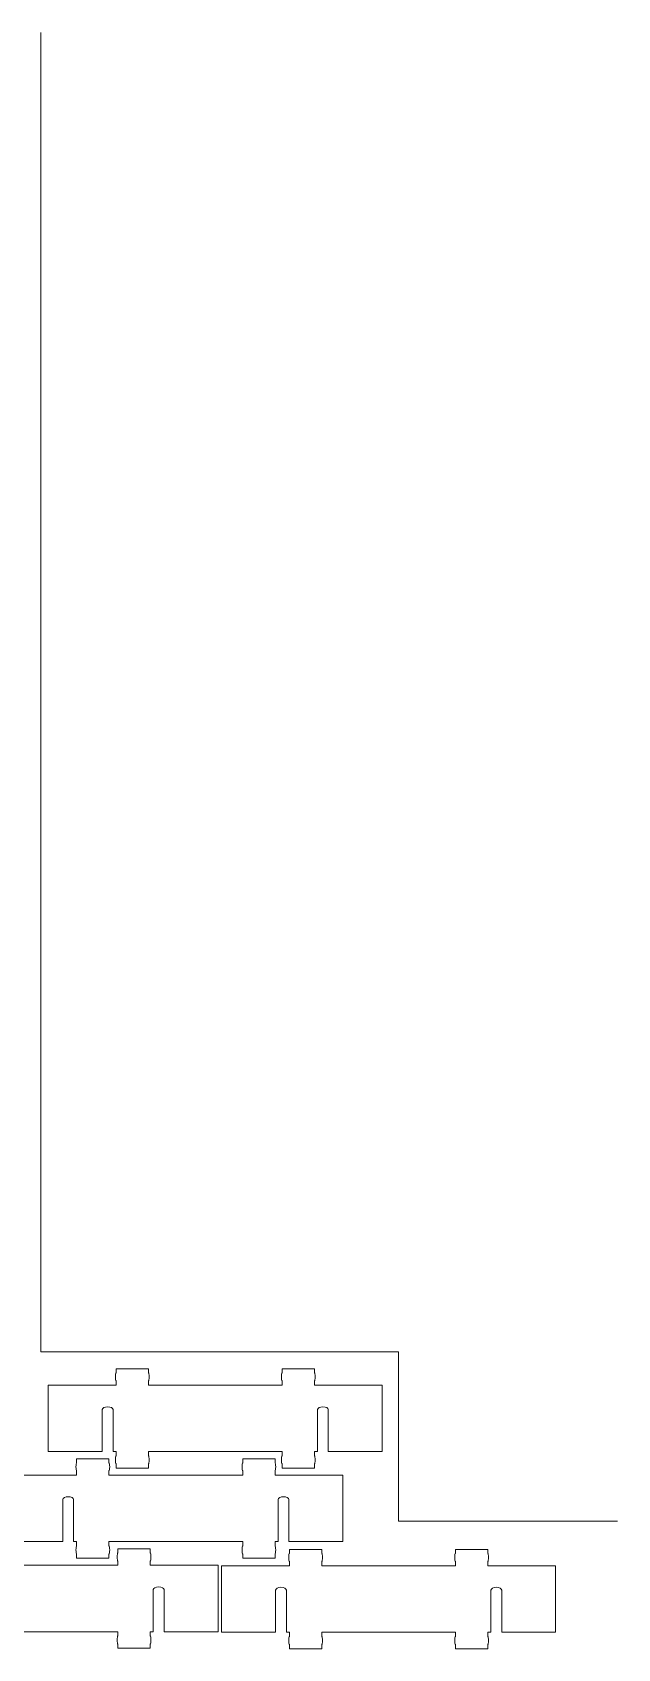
# Model space of a CAD drawing. Header units: inches. Extents: x 0.1 to 24.2, y 0.1 to 12.
# Drawn here: x 19.89 to 24.16, y 0.22 to 12.01 of the extents above; entities that cross this region are included whole.
import ezdxf

# ---------------------------------------------------------------- set-up
doc = ezdxf.new("R2010")
doc.units = ezdxf.units.IN
doc.header["$MEASUREMENT"] = 0
doc.layers.add('SKETCHED_GEOMETRY', color=7, linetype='Continuous', lineweight=0)
doc.layers.add('Visible', color=7, linetype='Continuous', lineweight=0)

msp = doc.modelspace()

# ---------------------------------------------------------------- linework, layer by layer
at = {"layer": 'SKETCHED_GEOMETRY', "color": 1, "lineweight": 0, "true_color": 0xff0000}
for p, q in [((19.948, 12.011), (19.948, 2.385)), ((19.948, 2.385), (22.558, 2.385)), ((22.558, 2.385), (22.558, 1.149)), ((22.558, 1.149), (24.158, 1.149))]:
    msp.add_line(p, q, dxfattribs=at)
at = {"layer": 'Visible', "color": 1, "lineweight": 0, "true_color": 0xff0000}
for p, q in [((20.497, 2.231), (20.497, 2.261)), ((20.733, 2.261), (20.497, 2.261)), ((20.733, 2.231), (20.733, 2.261)), ((21.709, 2.231), (21.709, 2.261)), ((21.709, 2.261), (21.945, 2.261)), ((21.945, 2.231), (21.945, 2.261)), ((20.002, 1.656), (20.002, 2.141)), ((20.497, 2.141), (20.002, 2.141)), ((20.497, 2.141), (20.497, 2.172)), ((20.733, 2.141), (20.733, 2.172)), ((21.709, 2.141), (20.733, 2.141)), ((21.709, 2.141), (21.709, 2.172)), ((21.945, 2.141), (21.945, 2.172)), ((22.44, 2.141), (21.945, 2.141)), ((22.44, 1.656), (22.44, 2.141)), ((20.396, 1.656), (20.396, 1.964)), ((20.475, 1.656), (20.475, 1.964)), ((21.968, 1.656), (21.968, 1.964)), ((22.046, 1.656), (22.046, 1.964)), ((20.396, 1.656), (20.002, 1.656)), ((20.497, 1.656), (20.475, 1.656)), ((20.497, 1.656), (20.497, 1.625)), ((21.709, 1.656), (20.733, 1.656)), ((20.733, 1.656), (20.733, 1.625)), ((21.709, 1.656), (21.709, 1.625)), ((21.945, 1.656), (21.945, 1.625)), ((21.968, 1.656), (21.945, 1.656)), ((22.44, 1.656), (22.046, 1.656)), ((20.209, 1.575), (20.209, 1.604)), ((20.445, 1.604), (20.209, 1.604)), ((20.445, 1.575), (20.445, 1.604)), ((20.497, 1.566), (20.497, 1.536)), ((20.733, 1.536), (20.497, 1.536)), ((20.733, 1.566), (20.733, 1.536)), ((21.421, 1.575), (21.421, 1.604)), ((21.421, 1.604), (21.657, 1.604)), ((21.657, 1.575), (21.657, 1.604)), ((21.709, 1.566), (21.709, 1.536)), ((21.709, 1.536), (21.945, 1.536)), ((21.945, 1.566), (21.945, 1.536)), ((20.209, 1.484), (19.714, 1.484)), ((20.209, 1.484), (20.209, 1.516)), ((20.445, 1.484), (20.445, 1.516)), ((21.421, 1.484), (20.445, 1.484)), ((21.421, 1.484), (21.421, 1.516)), ((21.657, 1.484), (21.657, 1.516)), ((22.152, 1.484), (21.657, 1.484)), ((22.152, 1), (22.152, 1.484)), ((20.108, 1), (20.108, 1.307)), ((20.187, 1), (20.187, 1.307)), ((21.68, 1), (21.68, 1.307)), ((21.758, 1), (21.758, 1.307)), ((20.108, 1), (19.714, 1)), ((20.209, 1), (20.187, 1)), ((20.209, 1), (20.209, 0.968)), ((21.421, 1), (20.445, 1)), ((20.445, 1), (20.445, 0.968)), ((20.509, 0.917), (20.509, 0.947)), ((20.509, 0.947), (20.746, 0.947)), ((20.746, 0.917), (20.746, 0.947)), ((21.421, 1), (21.421, 0.968)), ((21.657, 1), (21.657, 0.968)), ((21.68, 1), (21.657, 1)), ((22.152, 1), (21.758, 1)), ((20.509, 0.827), (19.534, 0.827)), ((20.209, 0.909), (20.209, 0.879)), ((20.445, 0.879), (20.209, 0.879)), ((20.445, 0.909), (20.445, 0.879)), ((20.509, 0.827), (20.509, 0.858)), ((20.746, 0.827), (20.746, 0.858)), ((21.241, 0.827), (20.746, 0.827)), ((21.241, 0.342), (21.241, 0.827)), ((21.421, 0.909), (21.421, 0.879)), ((21.421, 0.879), (21.657, 0.879)), ((21.657, 0.909), (21.657, 0.879)), ((21.762, 0.914), (21.762, 0.943)), ((21.999, 0.943), (21.762, 0.943)), ((21.762, 0.823), (21.762, 0.855)), ((21.999, 0.914), (21.999, 0.943)), ((21.999, 0.823), (21.999, 0.855)), ((22.974, 0.914), (22.974, 0.943)), ((22.974, 0.943), (23.21, 0.943)), ((22.974, 0.823), (22.974, 0.855)), ((23.21, 0.914), (23.21, 0.943)), ((23.21, 0.823), (23.21, 0.855)), ((21.267, 0.339), (21.267, 0.823)), ((21.762, 0.823), (21.267, 0.823)), ((22.974, 0.823), (21.999, 0.823)), ((23.705, 0.823), (23.21, 0.823)), ((23.705, 0.339), (23.705, 0.823)), ((20.768, 0.342), (20.768, 0.65)), ((20.847, 0.342), (20.847, 0.65)), ((21.661, 0.339), (21.661, 0.646)), ((21.74, 0.339), (21.74, 0.646)), ((23.233, 0.339), (23.233, 0.646)), ((23.312, 0.339), (23.312, 0.646)), ((20.509, 0.342), (19.534, 0.342)), ((20.509, 0.342), (20.509, 0.311)), ((20.509, 0.252), (20.509, 0.222)), ((20.746, 0.342), (20.746, 0.311)), ((20.768, 0.342), (20.746, 0.342)), ((20.746, 0.252), (20.746, 0.222)), ((21.241, 0.342), (20.847, 0.342)), ((21.661, 0.339), (21.267, 0.339)), ((21.762, 0.339), (21.74, 0.339)), ((21.762, 0.339), (21.762, 0.307)), ((21.762, 0.248), (21.762, 0.218)), ((22.974, 0.339), (21.999, 0.339)), ((21.999, 0.339), (21.999, 0.307)), ((21.999, 0.248), (21.999, 0.218)), ((22.974, 0.339), (22.974, 0.307)), ((22.974, 0.248), (22.974, 0.218)), ((23.21, 0.339), (23.21, 0.307)), ((23.233, 0.339), (23.21, 0.339)), ((23.21, 0.248), (23.21, 0.218)), ((23.705, 0.339), (23.312, 0.339)), ((20.509, 0.222), (20.746, 0.222)), ((21.999, 0.218), (21.762, 0.218)), ((22.974, 0.218), (23.21, 0.218))]:
    msp.add_line(p, q, dxfattribs=at)
for points in [[(20.497, 2.231), (20.494, 2.231), (20.492, 2.218), (20.492, 2.202), (20.492, 2.186), (20.494, 2.172), (20.497, 2.172)], [(20.733, 2.172), (20.736, 2.172), (20.738, 2.186), (20.738, 2.202), (20.738, 2.218), (20.736, 2.231), (20.733, 2.231)], [(21.709, 2.231), (21.706, 2.231), (21.704, 2.218), (21.704, 2.202), (21.704, 2.186), (21.706, 2.172), (21.709, 2.172)], [(21.945, 2.172), (21.948, 2.172), (21.95, 2.186), (21.95, 2.202), (21.95, 2.218), (21.948, 2.231), (21.945, 2.231)], [(20.475, 1.964), (20.475, 1.974), (20.457, 1.983), (20.435, 1.983), (20.413, 1.983), (20.396, 1.974), (20.396, 1.964)], [(22.046, 1.964), (22.046, 1.974), (22.029, 1.983), (22.007, 1.983), (21.985, 1.983), (21.968, 1.974), (21.968, 1.964)], [(20.209, 1.575), (20.206, 1.575), (20.204, 1.562), (20.204, 1.545), (20.204, 1.529), (20.206, 1.516), (20.209, 1.516)], [(20.445, 1.516), (20.448, 1.516), (20.45, 1.529), (20.45, 1.545), (20.45, 1.562), (20.448, 1.575), (20.445, 1.575)], [(20.497, 1.625), (20.494, 1.625), (20.492, 1.612), (20.492, 1.595), (20.492, 1.579), (20.494, 1.566), (20.497, 1.566)], [(20.733, 1.566), (20.736, 1.566), (20.738, 1.579), (20.738, 1.595), (20.738, 1.612), (20.736, 1.625), (20.733, 1.625)], [(21.421, 1.575), (21.418, 1.575), (21.416, 1.562), (21.416, 1.545), (21.416, 1.529), (21.418, 1.516), (21.421, 1.516)], [(21.657, 1.516), (21.66, 1.516), (21.662, 1.529), (21.662, 1.545), (21.662, 1.562), (21.66, 1.575), (21.657, 1.575)], [(21.709, 1.625), (21.706, 1.625), (21.704, 1.612), (21.704, 1.595), (21.704, 1.579), (21.706, 1.566), (21.709, 1.566)], [(21.945, 1.566), (21.948, 1.566), (21.95, 1.579), (21.95, 1.595), (21.95, 1.612), (21.948, 1.625), (21.945, 1.625)], [(20.187, 1.307), (20.187, 1.318), (20.169, 1.327), (20.147, 1.327), (20.126, 1.327), (20.108, 1.318), (20.108, 1.307)], [(21.758, 1.307), (21.758, 1.318), (21.741, 1.327), (21.719, 1.327), (21.697, 1.327), (21.68, 1.318), (21.68, 1.307)], [(20.209, 0.968), (20.206, 0.968), (20.204, 0.955), (20.204, 0.939), (20.204, 0.922), (20.206, 0.909), (20.209, 0.909)], [(20.445, 0.909), (20.448, 0.909), (20.45, 0.922), (20.45, 0.939), (20.45, 0.955), (20.448, 0.968), (20.445, 0.968)], [(21.421, 0.968), (21.418, 0.968), (21.416, 0.955), (21.416, 0.939), (21.416, 0.922), (21.418, 0.909), (21.421, 0.909)], [(21.657, 0.909), (21.66, 0.909), (21.662, 0.922), (21.662, 0.939), (21.662, 0.955), (21.66, 0.968), (21.657, 0.968)], [(20.509, 0.917), (20.507, 0.917), (20.505, 0.904), (20.505, 0.888), (20.505, 0.872), (20.507, 0.858), (20.509, 0.858)], [(20.746, 0.858), (20.749, 0.858), (20.751, 0.872), (20.751, 0.888), (20.751, 0.904), (20.749, 0.917), (20.746, 0.917)], [(21.762, 0.914), (21.76, 0.914), (21.757, 0.901), (21.757, 0.884), (21.757, 0.868), (21.76, 0.855), (21.762, 0.855)], [(21.999, 0.855), (22.001, 0.855), (22.004, 0.868), (22.004, 0.884), (22.004, 0.901), (22.001, 0.914), (21.999, 0.914)], [(22.974, 0.914), (22.971, 0.914), (22.969, 0.901), (22.969, 0.884), (22.969, 0.868), (22.971, 0.855), (22.974, 0.855)], [(23.21, 0.855), (23.213, 0.855), (23.215, 0.868), (23.215, 0.884), (23.215, 0.901), (23.213, 0.914), (23.21, 0.914)], [(20.847, 0.65), (20.847, 0.66), (20.829, 0.669), (20.808, 0.669), (20.786, 0.669), (20.768, 0.66), (20.768, 0.65)], [(21.74, 0.646), (21.74, 0.657), (21.722, 0.666), (21.7, 0.666), (21.679, 0.666), (21.661, 0.657), (21.661, 0.646)], [(23.312, 0.646), (23.312, 0.657), (23.294, 0.666), (23.272, 0.666), (23.25, 0.666), (23.233, 0.657), (23.233, 0.646)], [(20.509, 0.311), (20.507, 0.311), (20.505, 0.298), (20.505, 0.281), (20.505, 0.265), (20.507, 0.252), (20.509, 0.252)], [(20.746, 0.252), (20.749, 0.252), (20.751, 0.265), (20.751, 0.281), (20.751, 0.298), (20.749, 0.311), (20.746, 0.311)], [(21.762, 0.307), (21.76, 0.307), (21.757, 0.294), (21.757, 0.278), (21.757, 0.261), (21.76, 0.248), (21.762, 0.248)], [(21.999, 0.248), (22.001, 0.248), (22.004, 0.261), (22.004, 0.278), (22.004, 0.294), (22.001, 0.307), (21.999, 0.307)], [(22.974, 0.307), (22.971, 0.307), (22.969, 0.294), (22.969, 0.278), (22.969, 0.261), (22.971, 0.248), (22.974, 0.248)], [(23.21, 0.248), (23.213, 0.248), (23.215, 0.261), (23.215, 0.278), (23.215, 0.294), (23.213, 0.307), (23.21, 0.307)]]:
    msp.add_open_spline(points, degree=3, knots=[0, 0, 0, 0, 1, 1, 1, 2, 2, 2, 2], dxfattribs=at)

doc.saveas('drawing.dxf')
